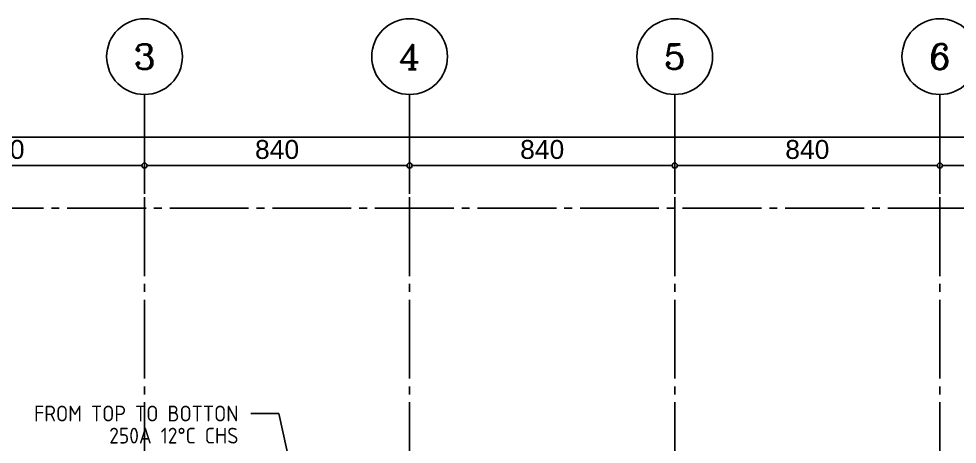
# Model space of a CAD drawing. Extents: x -3080 to 28500, y -1326 to 31609.
# Drawn here: x 1402 to 4375, y 9177 to 10525 of the extents above; entities that cross this region are included whole.
import ezdxf
from ezdxf.enums import TextEntityAlignment as Align

# ---------------------------------------------------------------- set-up
doc = ezdxf.new("R2010")
doc.units = 0
doc.header["$LTSCALE"] = 100
doc.linetypes.add('X-S-FAB-L05$0$COL-CEN-LIN', pattern=[3.25, 2.5, -0.25, 0.25, -0.25])
for name, color, linetype in [('0-xref', 8, 'Continuous'), ('188K-SM-07-F10-MECH-CR PIPE-Y2257103$0$00_AC_CHS_12℃', 4, 'Continuous'), ('X-S-FAB-L05$0$0-MC', 8, 'Continuous'), ('X-S-FAB-L05$0$0-NC', 8, 'Continuous'), ('X-S-FAB-L05$0$BLOCK', 8, 'Continuous'), ('X-S-FAB-L05$0$CCL', 8, 'X-S-FAB-L05$0$COL-CEN-LIN')]:
    doc.layers.add(name, color=color, linetype=linetype)
doc.layers.add('X-S-FAB-L05$0$A-BLOCK', color=8, linetype='Continuous', plot=False)
doc.layers.add('X-S-FAB-L05$0$DIM', color=8, linetype='Continuous', plot=False)
doc.styles.add('188K-SM-07-F10-MECH-CR PIPE-Y2257103$0$XFM1P20-200k$0$$0$aa-txt', font='isocp.shx', dxfattribs={"bigfont": 'chineset.shx'})
doc.styles.add('X-S-FAB-L05$0$COL-NUM', font='romanc')
doc.styles.add('X-S-FAB-L05$0$DIM', font='', dxfattribs={"width": 0.8})
doc.styles.add('X-S-FAB-L05$0$Gen-Text', font='arial.ttf', dxfattribs={"height": 2.5})
doc.styles.get('X-S-FAB-L05$0$DIM').set_extended_font_data('MingLiU')
doc.dimstyles.new('188K-SM-07-F10-MECH-CR PIPE-Y2257103$0$XFM1P20-200k$0$$0$adim-200', dxfattribs={"dimscale": 200, "dimtxt": 0.3, "dimasz": 2.5, "dimexe": 0.1, "dimexo": 0.5, "dimgap": 0.15, "dimtad": 0, "dimdec": 4, "dimzin": 3, "dimdsep": 46, "dimtxsty": '188K-SM-07-F10-MECH-CR PIPE-Y2257103$0$XFM1P20-200k$0$$0$aa-txt', "dimcen": 2.5, "dimclrd": 256, "dimclre": 256, "dimclrt": 256, "dimadec": 0, "dimazin": 0, "dimtfac": 1, "dimtdec": 4, "dimtmove": 0, "dimatfit": 3, "dimfxl": 1, "dimtolj": 1, "dimtzin": 0, "dimarcsym": 0})
doc.dimstyles.new('X-S-FAB-L05$0$CIRL', dxfattribs={"dimtxt": 50, "dimasz": 25, "dimexe": 16, "dimexo": 0, "dimgap": 6, "dimtad": 1, "dimdsep": 46, "dimtxsty": 'X-S-FAB-L05$0$DIM', "dimblk": 'X-S-FAB-L05$0$_DotBlank', "dimcen": 10, "dimdle": 16, "dimclrd": 256, "dimclre": 256, "dimclrt": 6, "dimadec": 0, "dimazin": 0, "dimtfac": 1, "dimtix": 1, "dimtmove": 2, "dimatfit": 3, "dimldrblk": 'X-S-FAB-L05$0$ARROW', "dimfxl": 1, "dimtolj": 1, "dimtzin": 0, "dimarcsym": 0})

# ---------------------------------------------------------------- blocks, each defined once
blk = doc.blocks.new('X-S-FAB-L05$0$cn-y')
at = {"layer": 'X-S-FAB-L05$0$0-MC'}
blk.add_circle((-50, 0), 50, dxfattribs=at)
at = {"layer": 'X-S-FAB-L05$0$0-NC', "style": 'X-S-FAB-L05$0$COL-NUM'}
blk.add_attdef('GRID-Y', text='', height=50, dxfattribs=at).set_placement((-50, 0), align=Align.MIDDLE_CENTER)
blk = doc.blocks.new('X-S-FAB-L05$0$_DotBlank')
at = {"color": 0, "linetype": 'ByBlock', "lineweight": -2}
blk.add_line((-0.5, 0), (-1, 0), dxfattribs=at)
blk.add_circle((0, 0), 0.5, dxfattribs=at)
blk = doc.blocks.new('*D68')
at = {"layer": 'DefPoints', "color": 0, "transparency": 16777216}
for p in [(0, 10870), (-26160, 10780), (0, 10780)]:
    blk.add_point(p, dxfattribs=at)
at = {"layer": 'X-S-FAB-L05$0$DIM', "lineweight": -2, "transparency": 16777216}
for p, q in [((-26160, 10780), (-26160, 10890)), ((0, 10780), (0, 10890)), ((-26144, 10870), (-16, 10870))]:
    blk.add_line(p, q, dxfattribs=at)
at = {"layer": 'X-S-FAB-L05$0$DIM', "lineweight": -2, "transparency": 16777216, "xscale": 16, "yscale": 16, "zscale": 16, "rotation": 180}
blk.add_blockref('X-S-FAB-L05$0$_DotBlank', (-26160, 10870), dxfattribs=at)
at = {"layer": 'X-S-FAB-L05$0$DIM', "lineweight": -2, "transparency": 16777216, "xscale": 16, "yscale": 16, "zscale": 16}
blk.add_blockref('X-S-FAB-L05$0$_DotBlank', (0, 10870), dxfattribs=at)
at = {"layer": 'X-S-FAB-L05$0$DIM', "color": 6, "transparency": 16777216, "insert": (-13080, 10920.6), "char_height": 2.5, "attachment_point": 5, "style": 'X-S-FAB-L05$0$Gen-Text'}
blk.add_mtext('\\A1;{\\H24x;26160}', dxfattribs=at)
blk = doc.blocks.new('X-S-FAB-L05$0$ARROW')
at = {"color": 3}
blk.add_solid([(0, 0), (-2.4, -0.4), (-2.4, 0.4)], dxfattribs=at)
blk = doc.blocks.new('*D70')
at = {"layer": 'DefPoints', "color": 0, "transparency": 16777216}
for p in [(-24360, 10780), (-25260, 10690), (-24360, 10690)]:
    blk.add_point(p, dxfattribs=at)
at = {"layer": 'X-S-FAB-L05$0$DIM', "lineweight": -2, "transparency": 16777216}
for p, q in [((-25260, 10690), (-25260, 10800)), ((-24360, 10690), (-24360, 10800)), ((-25244, 10780), (-24376, 10780))]:
    blk.add_line(p, q, dxfattribs=at)
at = {"layer": 'X-S-FAB-L05$0$DIM', "lineweight": -2, "transparency": 16777216, "xscale": 16, "yscale": 16, "zscale": 16, "rotation": 180}
blk.add_blockref('X-S-FAB-L05$0$_DotBlank', (-25260, 10780), dxfattribs=at)
at = {"layer": 'X-S-FAB-L05$0$DIM', "lineweight": -2, "transparency": 16777216, "xscale": 16, "yscale": 16, "zscale": 16}
blk.add_blockref('X-S-FAB-L05$0$_DotBlank', (-24360, 10780), dxfattribs=at)
at = {"layer": 'X-S-FAB-L05$0$DIM', "color": 6, "transparency": 16777216, "insert": (-24810, 10830.6), "char_height": 2.5, "attachment_point": 5, "style": 'X-S-FAB-L05$0$Gen-Text'}
blk.add_mtext('\\A1;{\\H24x;900}', dxfattribs=at)
blk = doc.blocks.new('*D71')
at = {"layer": 'DefPoints', "color": 0, "transparency": 16777216}
for p in [(-23520, 10780), (-24360, 10690), (-23520, 10690)]:
    blk.add_point(p, dxfattribs=at)
at = {"layer": 'X-S-FAB-L05$0$DIM', "lineweight": -2, "transparency": 16777216}
for p, q in [((-24360, 10690), (-24360, 10800)), ((-23520, 10690), (-23520, 10800)), ((-24344, 10780), (-23536, 10780))]:
    blk.add_line(p, q, dxfattribs=at)
at = {"layer": 'X-S-FAB-L05$0$DIM', "lineweight": -2, "transparency": 16777216, "xscale": 16, "yscale": 16, "zscale": 16, "rotation": 180}
blk.add_blockref('X-S-FAB-L05$0$_DotBlank', (-24360, 10780), dxfattribs=at)
at = {"layer": 'X-S-FAB-L05$0$DIM', "lineweight": -2, "transparency": 16777216, "xscale": 16, "yscale": 16, "zscale": 16}
blk.add_blockref('X-S-FAB-L05$0$_DotBlank', (-23520, 10780), dxfattribs=at)
at = {"layer": 'X-S-FAB-L05$0$DIM', "color": 6, "transparency": 16777216, "insert": (-23940, 10830.6), "char_height": 2.5, "attachment_point": 5, "style": 'X-S-FAB-L05$0$Gen-Text'}
blk.add_mtext('\\A1;{\\H24x;840}', dxfattribs=at)
blk = doc.blocks.new('*D72')
at = {"layer": 'DefPoints', "color": 0, "transparency": 16777216}
for p in [(-22680, 10780), (-23520, 10690), (-22680, 10690)]:
    blk.add_point(p, dxfattribs=at)
at = {"layer": 'X-S-FAB-L05$0$DIM', "lineweight": -2, "transparency": 16777216}
for p, q in [((-23520, 10690), (-23520, 10800)), ((-22680, 10690), (-22680, 10800)), ((-23504, 10780), (-22696, 10780))]:
    blk.add_line(p, q, dxfattribs=at)
at = {"layer": 'X-S-FAB-L05$0$DIM', "lineweight": -2, "transparency": 16777216, "xscale": 16, "yscale": 16, "zscale": 16, "rotation": 180}
blk.add_blockref('X-S-FAB-L05$0$_DotBlank', (-23520, 10780), dxfattribs=at)
at = {"layer": 'X-S-FAB-L05$0$DIM', "lineweight": -2, "transparency": 16777216, "xscale": 16, "yscale": 16, "zscale": 16}
blk.add_blockref('X-S-FAB-L05$0$_DotBlank', (-22680, 10780), dxfattribs=at)
at = {"layer": 'X-S-FAB-L05$0$DIM', "color": 6, "transparency": 16777216, "insert": (-23100, 10830.6), "char_height": 2.5, "attachment_point": 5, "style": 'X-S-FAB-L05$0$Gen-Text'}
blk.add_mtext('\\A1;{\\H24x;840}', dxfattribs=at)
blk = doc.blocks.new('*D73')
at = {"layer": 'DefPoints', "color": 0, "transparency": 16777216}
for p in [(-21840, 10780), (-22680, 10690), (-21840, 10690)]:
    blk.add_point(p, dxfattribs=at)
at = {"layer": 'X-S-FAB-L05$0$DIM', "lineweight": -2, "transparency": 16777216}
for p, q in [((-22680, 10690), (-22680, 10800)), ((-21840, 10690), (-21840, 10800)), ((-22664, 10780), (-21856, 10780))]:
    blk.add_line(p, q, dxfattribs=at)
at = {"layer": 'X-S-FAB-L05$0$DIM', "lineweight": -2, "transparency": 16777216, "xscale": 16, "yscale": 16, "zscale": 16, "rotation": 180}
blk.add_blockref('X-S-FAB-L05$0$_DotBlank', (-22680, 10780), dxfattribs=at)
at = {"layer": 'X-S-FAB-L05$0$DIM', "lineweight": -2, "transparency": 16777216, "xscale": 16, "yscale": 16, "zscale": 16}
blk.add_blockref('X-S-FAB-L05$0$_DotBlank', (-21840, 10780), dxfattribs=at)
at = {"layer": 'X-S-FAB-L05$0$DIM', "color": 6, "transparency": 16777216, "insert": (-22260, 10830.6), "char_height": 2.5, "attachment_point": 5, "style": 'X-S-FAB-L05$0$Gen-Text'}
blk.add_mtext('\\A1;{\\H24x;840}', dxfattribs=at)
blk = doc.blocks.new('*D74')
at = {"layer": 'DefPoints', "color": 0, "transparency": 16777216}
for p in [(-21000, 10780), (-21840, 10690), (-21000, 10690)]:
    blk.add_point(p, dxfattribs=at)
at = {"layer": 'X-S-FAB-L05$0$DIM', "lineweight": -2, "transparency": 16777216}
for p, q in [((-21840, 10690), (-21840, 10800)), ((-21000, 10690), (-21000, 10800)), ((-21824, 10780), (-21016, 10780))]:
    blk.add_line(p, q, dxfattribs=at)
at = {"layer": 'X-S-FAB-L05$0$DIM', "lineweight": -2, "transparency": 16777216, "xscale": 16, "yscale": 16, "zscale": 16, "rotation": 180}
blk.add_blockref('X-S-FAB-L05$0$_DotBlank', (-21840, 10780), dxfattribs=at)
at = {"layer": 'X-S-FAB-L05$0$DIM', "lineweight": -2, "transparency": 16777216, "xscale": 16, "yscale": 16, "zscale": 16}
blk.add_blockref('X-S-FAB-L05$0$_DotBlank', (-21000, 10780), dxfattribs=at)
at = {"layer": 'X-S-FAB-L05$0$DIM', "color": 6, "transparency": 16777216, "insert": (-21420, 10830.6), "char_height": 2.5, "attachment_point": 5, "style": 'X-S-FAB-L05$0$Gen-Text'}
blk.add_mtext('\\A1;{\\H24x;840}', dxfattribs=at)
blk = doc.blocks.new('X-S-FAB-L05$0$FAB2-L05')
at = {"layer": 'X-S-FAB-L05$0$CCL'}
for p, q in [((-24360, 11005), (-24360, 0)), ((-23520, 11005), (-23520, 0)), ((-22680, 11005), (-22680, 0)), ((-21840, 11005), (-21840, 0)), ((-26880, 10645), (1210, 10645))]:
    blk.add_line(p, q, dxfattribs=at)
at = {"layer": 'X-S-FAB-L05$0$A-BLOCK'}
ref = blk.add_blockref('X-S-FAB-L05$0$cn-y', (-24240, 11125), dxfattribs=dict(at, xscale=2.399999999999997, yscale=2.399999999999997, zscale=2.399999999999997))
ref.add_attrib('GRID-Y', '3', dxfattribs={"layer": 'X-S-FAB-L05$0$0-NC', "height": 80, "style": 'X-S-FAB-L05$0$COL-NUM'}).set_placement((-24360, 11125), align=Align.MIDDLE_CENTER)
ref = blk.add_blockref('X-S-FAB-L05$0$cn-y', (-23400, 11125), dxfattribs=dict(at, xscale=2.399999999999997, yscale=2.399999999999997, zscale=2.399999999999997))
ref.add_attrib('GRID-Y', '4', dxfattribs={"layer": 'X-S-FAB-L05$0$0-NC', "height": 80, "style": 'X-S-FAB-L05$0$COL-NUM'}).set_placement((-23520, 11125), align=Align.MIDDLE_CENTER)
ref = blk.add_blockref('X-S-FAB-L05$0$cn-y', (-22560, 11125), dxfattribs=dict(at, xscale=2.399999999999997, yscale=2.399999999999997, zscale=2.399999999999997))
ref.add_attrib('GRID-Y', '5', dxfattribs={"layer": 'X-S-FAB-L05$0$0-NC', "height": 80, "style": 'X-S-FAB-L05$0$COL-NUM'}).set_placement((-22680, 11125), align=Align.MIDDLE_CENTER)
ref = blk.add_blockref('X-S-FAB-L05$0$cn-y', (-21720, 11125), dxfattribs=dict(at, xscale=2.399999999999997, yscale=2.399999999999997, zscale=2.399999999999997))
ref.add_attrib('GRID-Y', '6', dxfattribs={"layer": 'X-S-FAB-L05$0$0-NC', "height": 80, "style": 'X-S-FAB-L05$0$COL-NUM'}).set_placement((-21840, 11125), align=Align.MIDDLE_CENTER)
at = {"layer": 'X-S-FAB-L05$0$DIM'}
for base, p1, p2, picture, middle in [((0, 10870), (-26160, 10780), (0, 10780), '*D68', (-13080, 10920.634)), ((-24360, 10780), (-25260, 10690), (-24360, 10690), '*D70', (-24810, 10830.634)), ((-23520, 10780), (-24360, 10690), (-23520, 10690), '*D71', (-23940, 10830.634)), ((-22680, 10780), (-23520, 10690), (-22680, 10690), '*D72', (-23100, 10830.634)), ((-21840, 10780), (-22680, 10690), (-21840, 10690), '*D73', (-22260, 10830.634)), ((-21000, 10780), (-21840, 10690), (-21000, 10690), '*D74', (-21420, 10830.634))]:
    dim = blk.add_linear_dim(base=base, p1=p1, p2=p2, text='{\\H24x;<>}', dimstyle='X-S-FAB-L05$0$CIRL', override={"dimtxt": 60, "dimasz": 16, "dimexe": 20, "dimgap": 20, "dimtxsty": 'X-S-FAB-L05$0$Gen-Text'}, dxfattribs=at)
    dim.commit()
    dim.dimension.update_dxf_attribs({"geometry": picture, "text_midpoint": middle})
blk = doc.blocks.new('X-S-FAB-L05')
at = {"layer": 'X-S-FAB-L05$0$BLOCK'}
blk.add_blockref('X-S-FAB-L05$0$FAB2-L05', (26160, -720), dxfattribs=at)
blk = doc.blocks.new('188K-SM-07-F10-MECH-CR PIPE-Y2257103')
at = {"layer": '188K-SM-07-F10-MECH-CR PIPE-Y2257103$0$00_AC_CHS_12℃', "ltscale": 1000, "style": '188K-SM-07-F10-MECH-CR PIPE-Y2257103$0$XFM1P20-200k$0$$0$aa-txt'}
for s, p in [('FROM TOP TO BOTTON', (2097.565, 9274.375, 0)), ('250A 12%%DC CHS', (2097.565, 9204.375, 0))]:
    blk.add_text(s, height=50, dxfattribs=at).set_placement(p, align=Align.MIDDLE_RIGHT)
at = {"layer": '188K-SM-07-F10-MECH-CR PIPE-Y2257103$0$00_AC_CHS_12℃', "ltscale": 1000}
blk.add_leader([(2308.329, 8900.321, 0), (2225.677, 9274.375, 0), (2137.054, 9274.375, 0)], dimstyle='188K-SM-07-F10-MECH-CR PIPE-Y2257103$0$XFM1P20-200k$0$$0$adim-200', override={"dimscale": 5, "dimasz": 10}, dxfattribs=at)

msp = doc.modelspace()

# ---------------------------------------------------------------- block references
at = {"layer": '0-xref'}
msp.add_blockref('X-S-FAB-L05', (0, 0), dxfattribs=at)

# ---------------------------------------------------------------- next in the draw order: block references
msp.add_blockref('188K-SM-07-F10-MECH-CR PIPE-Y2257103', (0, 0), dxfattribs=at)

doc.saveas('drawing.dxf')
